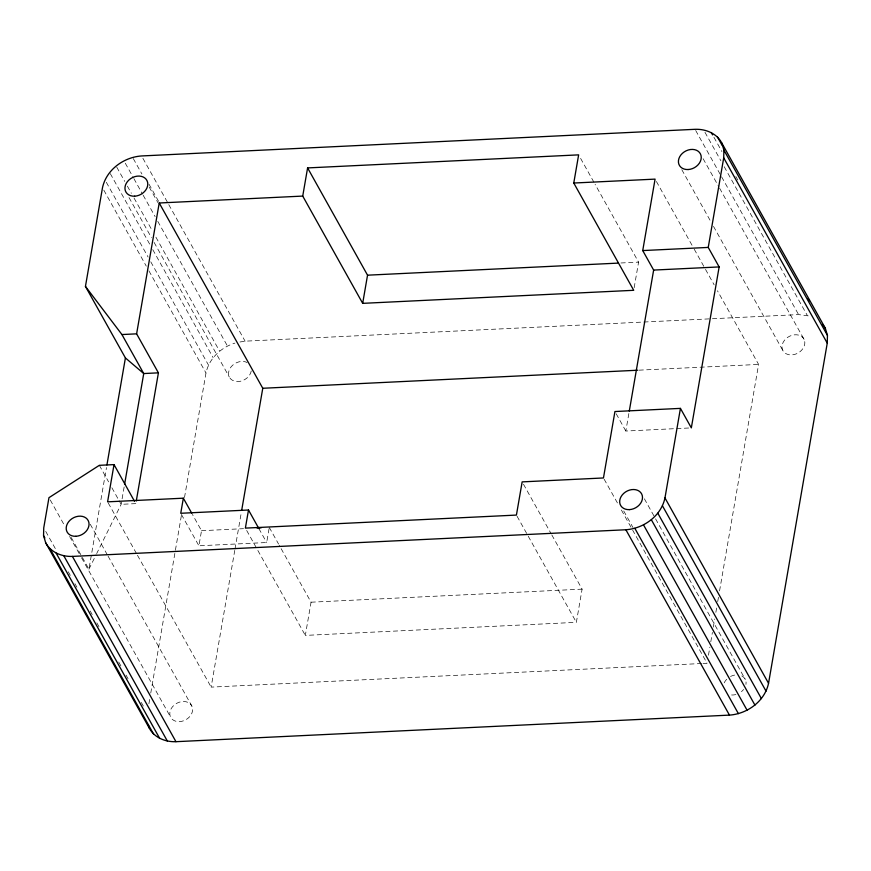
<?xml version="1.0" encoding="UTF-8"?>
<svg xmlns="http://www.w3.org/2000/svg" width="871" height="871" viewBox="0 0 871 871"><rect width="100%" height="100%" fill="white"/><g stroke="black" fill="none" stroke-linecap="round" stroke-linejoin="round"><path stroke-width="0.65" stroke-dasharray="4.36 3.27" d="M82.375 557.462L88.929 569.188L106.48 467.575M124.139 486.987L121.145 504.331L96.681 553.575M148.908 703.768L149.834 698.411M150.759 693.055L181.495 514.935M184.5 497.526L205.992 372.973C209.018 358.547 221.082 347.355 234.898 343.109M269.063 528.686L266.668 542.524L198.915 545.779L201.517 530.7L192.437 514.445M701.656 663.517L211.141 687.121L234.756 550.428M234.985 549.089L241.474 511.56M551.8 534.925L582.1 589.144L576.362 622.34L305.329 635.395L311.056 602.199L279.221 545.235M634.164 287.735L638.585 262.127L595.1 184.336M688.667 428.009L625.835 431.036L629.047 412.408M708.471 655.221L709.865 647.175M710.79 641.818L712.402 632.433M713.327 627.076L714.71 619.031M715.864 612.335L716.789 606.978M717.715 601.611L718.64 596.254M719.566 590.897L758.597 364.416L717.454 290.772M88.929 569.188L96.082 554.773M239.971 341.998L245.089 341.171L798.587 314.594L809.725 316.075M620.969 262.977L638.585 262.127M639.053 370.164L758.597 364.416M135.822 503.623L121.145 504.331L119.164 500.781M201.517 530.7L243.532 528.675M311.056 602.199L582.1 589.144M703.017 663.452L707.089 663.256L632.694 530.221M713.937 137.28L721.907 151.543M735.843 176.475L737.835 180.047M704.955 132.283L720.894 160.797M724.204 166.731L807.177 315.193M695.7 130.498L720.927 175.626M721.591 176.813L798.587 314.594M703.115 158.707L718.956 187.036M719.609 188.223L804.064 339.342A11.987 9.396 -29.2 0 1 791.674 354.9A11.987 9.396 -29.2 0 1 784.499 340.278A11.987 9.396 -29.2 0 1 804.064 339.342M681.819 169.714L710.845 221.659M713.491 226.373L782.768 350.338M656.407 181.495L693.566 248.006M694.231 249.193L704.846 268.203M705.51 269.389L714.144 284.828M580.609 158.402L594.447 183.15M616.222 413.823L625.835 431.036M644.377 498.8L654.927 517.69M655.591 518.866L745.315 679.434M623.734 510.983L632.977 527.51M604.126 479.148L618.737 505.278M621.393 510.036L632.03 529.035M523.471 484.232L551.136 533.738M517.069 516.253L576.362 622.34M142.909 158.326L168.125 203.444M168.778 204.631L245.089 341.171M148.995 184.173L158.892 201.887M133.296 158.598L141.919 174.026M149.224 187.091L157.847 202.518M125.272 163.193L133.23 177.434M133.894 178.62L142.517 194.059M143.182 195.246L155.125 216.618M157.782 221.365L227.451 346.027M116.758 167.134L124.727 181.386M127.373 186.133L131.358 193.253M134.014 198L152.588 231.251M155.909 237.184L219.601 351.155M129.017 197.543L151.445 237.674M154.091 242.399L229.302 376.991M110.301 173.645L150.106 244.882M152.763 249.629L213.134 357.665M106.316 182.279L148.114 257.076M150.77 261.823L208.496 365.112M103.812 190.139L146.274 266.123M148.93 270.87L205.992 372.973M269.281 527.434L278.568 544.048M258.883 528.588L266.668 542.524M246.689 530.483L305.329 635.395M181.397 514.445L198.915 545.779M99.348 465.321L108.592 481.87M111.891 487.782L118.5 499.606M108.254 503.024L136.801 554.098M137.466 555.284L211.141 687.121M90.257 524.266L107.405 554.958M108.069 556.144L191.86 706.076A11.987 9.396 -29.2 0 1 179.47 721.634A11.987 9.396 -29.2 0 1 172.295 707.023A11.987 9.396 -29.2 0 1 191.86 706.076M50.268 500.019L64.683 525.812M71.237 537.538L81.722 556.297M69.615 536.449L80.829 556.515M81.493 557.701L170.564 717.083M45.738 531.419L56.354 550.428M68.308 571.801L70.301 575.372M74.939 583.679L76.931 587.239M90.214 610.996L92.195 614.567M96.844 622.874L99.501 627.632M118.75 662.069L121.407 666.827M126.055 675.134L128.048 678.705M141.32 702.451L143.312 706.022M741.82 675.95A11.987 9.396 -29.2 0 1 745.968 684.388M743.584 689.484A11.987 9.396 -29.2 0 1 741.428 691.661M735.919 694.503A11.987 9.396 -29.2 0 1 730.998 694.927M724.215 682.853A11.987 9.396 -29.2 0 1 727.143 678.879M730.529 676.495A11.987 9.396 -29.2 0 1 736.409 674.873M251.251 370.948A11.987 9.396 -29.2 0 1 236.281 381.487A11.987 9.396 -29.2 0 1 229.933 368.564A11.987 9.396 -29.2 0 1 247.103 362.51"/><path stroke-width="1.31" d="M136.29 500.956L158.413 372.842L143.737 373.55L125.413 357.937L85.445 286.417L102.484 187.766C106.295 169.791 123.726 157.172 141.581 155.953L695.036 129.311C705.554 128.886 716.724 133.285 721.776 142.986L825.327 328.269L827.45 335.389L827.254 343.141L768.549 683.3C764.749 701.275 747.307 713.893 729.452 715.113L175.964 741.689C165.446 742.114 154.276 737.715 149.224 728.014L45.673 542.731L43.55 535.611L43.746 527.859L48.961 497.679L99.348 465.321L114.025 464.613L134.504 501.261M114.025 464.613L107.59 501.838L183.346 498.19L180.743 513.28L248.507 510.014L245.372 528.12L516.416 515.077L522.154 481.881L603.461 477.961L614.937 411.537L680.436 408.379L691.334 427.879L719.141 266.929L708.243 247.418L723.714 157.858L723.899 150.095L721.776 142.986M106.937 464.896L125.413 357.937M158.413 372.842L136.616 333.843L159.219 202.997L302.727 196.084L362.684 303.348L633.718 290.304L573.771 183.03L578.638 154.864L307.594 167.918L302.727 196.084M124.597 484.309L143.737 373.55L121.929 334.551L85.445 286.417M241.703 510.221L262.77 388.27L159.219 202.997M362.684 303.348L367.54 275.182L307.594 167.918M629.287 411.079L653.642 270.075L642.733 250.576L655.079 179.121L573.771 183.03M45.673 542.731C50.736 552.432 61.895 556.83 72.413 556.406L625.868 529.753C643.723 528.545 661.165 515.915 664.965 497.94L680.436 408.379M642.733 250.576L708.243 247.418M367.54 275.182L618.258 263.107M653.642 270.075L719.141 266.929M121.929 334.551L136.616 333.843M262.77 388.27L637.692 370.229M257.076 528.022L261.148 527.826M822.453 324.273L825.327 328.269M717.475 136.997L722.113 145.305M807.744 298.524L809.072 300.898M723.899 150.095L827.45 335.389M711.28 132.534L712.609 134.907M723.714 157.858L827.254 343.141M664.965 497.94L768.549 683.3M662.461 505.811L766.045 691.16M657.823 513.248L761.406 698.607M651.356 519.758L754.939 705.118M643.517 524.897L747.1 710.246M634.817 528.305L738.401 713.654M625.868 529.753L729.452 715.113M248.507 510.014L258.883 528.588M183.346 498.19L191.783 513.28M72.413 556.406L175.964 741.689M63.823 555.796L167.374 741.09M56.169 553.172L159.72 738.466M43.55 535.611L44.878 537.984M49.985 548.719L153.536 734.003M148.516 725.641L149.224 728.014M629.352 509.633A11.987 9.396 -29.2 0 0 641.731 494.075A11.987 9.396 -29.2 0 0 622.177 495.022A11.987 9.396 -29.2 0 0 629.352 509.633M75.886 536.286A11.987 9.396 -29.2 0 0 88.276 520.727A11.987 9.396 -29.2 0 0 68.711 521.664A11.987 9.396 -29.2 0 0 75.886 536.286M688.09 169.54A11.987 9.396 -29.2 0 0 700.48 153.982A11.987 9.396 -29.2 0 0 680.915 154.929A11.987 9.396 -29.2 0 0 688.09 169.54M134.635 196.193A11.987 9.396 -29.2 0 0 147.014 180.635A11.987 9.396 -29.2 0 0 127.46 181.571A11.987 9.396 -29.2 0 0 134.635 196.193"/></g></svg>
